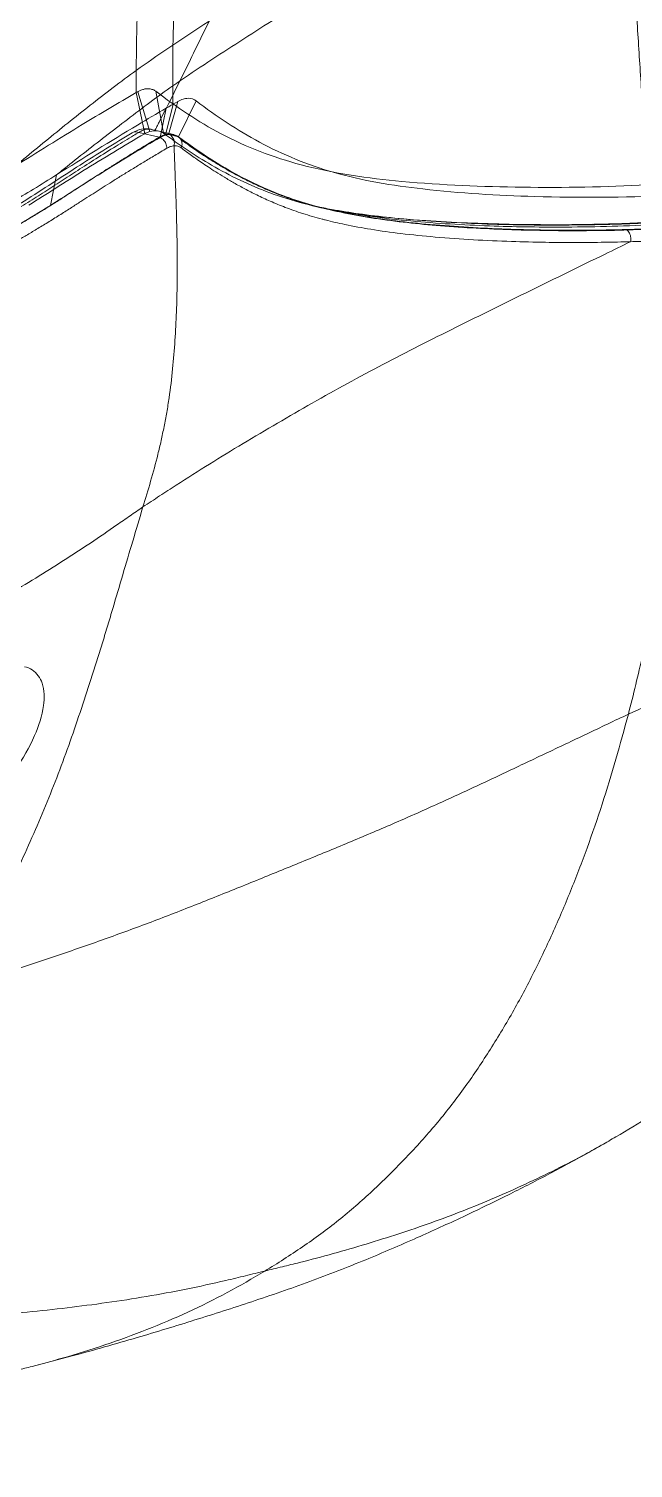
# Model space of a CAD drawing. Header units: inches. Extents: x 143011 to 144494, y -46023 to -44974.
# Drawn here: x 144078.33 to 144091.65, y -45953.12 to -45921.42 of the extents above; entities that cross this region are included whole.
import ezdxf

# ---------------------------------------------------------------- set-up
doc = ezdxf.new("R2010")
doc.units = ezdxf.units.IN
doc.header["$LTSCALE"] = 2
doc.header["$MEASUREMENT"] = 0
doc.layers.add('PRODUCT', color=1, linetype='CONTINUOUS', lineweight=15)

msp = doc.modelspace()

# ---------------------------------------------------------------- linework, layer by layer
at = {"layer": 'PRODUCT', "linetype": 'ByBlock'}
for p, q in [((144080.703, -45922.823), (144080.733, -45922.806)), ((144080.703, -45922.823), (144080.888, -45923.729)), ((144080.733, -45922.806), (144081.002, -45923.682)), ((144081.134, -45922.795), (144081.304, -45923.72)), ((144081.364, -45923.165), (144081.23, -45923.811)), ((144081.511, -45923.08), (144081.345, -45923.761)), ((144081.62, -45923.017), (144081.415, -45923.746)), ((144081.62, -45923.017), (144081.511, -45923.08)), ((144082.021, -45923.006), (144081.635, -45923.799)), ((144080.609, -45923.713), (144080.609, -45923.713)), ((144081.208, -45923.806), (144080.761, -45923.699)), ((144081.036, -45923.633), (144081.041, -45923.634)), ((144081.492, -45923.742), (144081.04, -45923.634)), ((144081.23, -45923.811), (144081.208, -45923.806)), ((144081.635, -45923.799), (144081.304, -45923.72)), ((144081.532, -45923.752), (144081.492, -45923.742)), ((144081.647, -45923.815), (144081.647, -45923.814)), ((144078.946, -45924.634), (144078.811, -45925.309)), ((144084.882, -45925.385), (144084.624, -45925.323)), ((144084.882, -45925.385), (144084.921, -45925.394)), ((144084.949, -45925.401), (144084.921, -45925.394)), ((144090.755, -45925.726), (144090.755, -45925.726)), ((144090.806, -45925.733), (144090.755, -45925.726)), ((144090.951, -45946.006), (144090.945, -45946.009)), ((144078.408, -45950.879), (144078.368, -45950.89))]:
    msp.add_line(p, q, dxfattribs=at)
for points, start_tangent, end_tangent in [([(144080.702, -45922.334), (144080.712, -45921.512), (144080.742, -45920.699), (144080.798, -45919.9), (144080.864, -45919.106), (144080.928, -45918.312), (144080.974, -45917.51), (144080.983, -45916.691), (144080.947, -45915.855), (144080.863, -45915.003), (144080.852, -45914.912)], (0.001276, 0.999999), (-0.129235, 0.991614)), ([(144081.653, -45915.171), (144081.66, -45915.223), (144081.713, -45915.676), (144081.753, -45916.126), (144081.778, -45916.574), (144081.789, -45917.017), (144081.774, -45917.885), (144081.722, -45918.722), (144081.654, -45919.526), (144081.587, -45920.315), (144081.534, -45921.094), (144081.509, -45921.874), (144081.507, -45922.674)], (0.12802, -0.991772), (0.005502, -0.999985)), ([(144091.953, -45924.856), (144091.939, -45924.588), (144091.901, -45923.927), (144091.861, -45923.266), (144091.82, -45922.606), (144091.777, -45921.946), (144091.734, -45921.288), (144091.691, -45920.631), (144091.649, -45919.976), (144091.609, -45919.323), (144091.57, -45918.673), (144091.534, -45918.025), (144091.502, -45917.379), (144091.473, -45916.735), (144091.448, -45916.094), (144091.436, -45915.78)], (-0.052073, 0.998643), (-0.039393, 0.999224)), ([(144090.697, -45915.951), (144090.054, -45916.382), (144089.353, -45916.841), (144088.642, -45917.295), (144087.924, -45917.748), (144087.199, -45918.199), (144086.47, -45918.649), (144085.737, -45919.099), (144085.004, -45919.551), (144084.272, -45920.004), (144083.544, -45920.46), (144082.82, -45920.92), (144082.104, -45921.384), (144081.397, -45921.853), (144080.702, -45922.334)], (-0.82716, -0.561967), (-0.815474, -0.578793)), ([(144091.648, -45916.168), (144091.552, -45916.236), (144090.854, -45916.719), (144090.145, -45917.194), (144089.428, -45917.663), (144088.704, -45918.128), (144087.975, -45918.589), (144087.242, -45919.046), (144086.508, -45919.499), (144085.776, -45919.95), (144085.045, -45920.4), (144084.32, -45920.85), (144083.602, -45921.3), (144082.892, -45921.754), (144082.194, -45922.209), (144081.507, -45922.674)], (-0.816312, -0.577611), (-0.82224, -0.56914)), ([(144081.158, -45923.568), (144081.205, -45923.476), (144081.733, -45922.424), (144082.254, -45921.36), (144082.782, -45920.286), (144083.047, -45919.744), (144083.303, -45919.196)], (0.454422, 0.890787), (0.410924, 0.91167)), ([(144080.702, -45922.334), (144080.19, -45922.714), (144079.688, -45923.103), (144079.193, -45923.495), (144078.705, -45923.89), (144078.224, -45924.286), (144078.032, -45924.445)], (-0.810799, -0.585325), (-0.771779, -0.635891)), ([(144080.703, -45922.823), (144080.702, -45922.334)], (-0.001697, 0.999999), (-0.001697, 0.999999)), ([(144078.032, -45924.445), (144079.51, -45923.529), (144080.703, -45922.823)], (0.849079, 0.528267), (0.866615, 0.498977)), ([(144081.507, -45922.674), (144081.003, -45923.039), (144080.508, -45923.413), (144080.019, -45923.79), (144079.537, -45924.165), (144079.059, -45924.543), (144078.946, -45924.634)], (-0.817917, -0.575337), (-0.777893, -0.628397)), ([(144080.718, -45922.815), (144080.828, -45922.762), (144080.893, -45922.744), (144080.935, -45922.738), (144080.982, -45922.739), (144081.028, -45922.746), (144081.068, -45922.759), (144081.104, -45922.775), (144081.134, -45922.795)], (0.866647, 0.498922), (0.795563, -0.60587)), ([(144081.134, -45922.795), (144082.569, -45923.73), (144084.331, -45924.413), (144086.554, -45924.779), (144089.211, -45924.908), (144091.953, -45924.856)], (0.795563, -0.60587), (0.998675, 0.051467)), ([(144081.511, -45923.08), (144081.507, -45922.674)], (-0.009953, 0.99995), (-0.009953, 0.99995)), ([(144081.364, -45923.165), (144080.729, -45923.539), (144078.946, -45924.634)], (-0.865359, -0.501152), (-0.848517, -0.529167)), ([(144081.511, -45923.08), (144081.473, -45923.102), (144081.364, -45923.165)], (-0.866993, -0.49832), (-0.865359, -0.501152)), ([(144082.021, -45923.006), (144081.844, -45922.949), (144081.733, -45922.968), (144081.62, -45923.017)], (-0.795394, 0.606092), (-0.867571, -0.497314)), ([(144092.417, -45925.094), (144089.481, -45925.113), (144087.012, -45924.945), (144085.041, -45924.579), (144083.418, -45923.916), (144082.021, -45923.006)], (-0.999242, -0.038917), (-0.795395, 0.606092)), ([(144077.734, -45925.518), (144078.234, -45925.212), (144079.466, -45924.419), (144080.609, -45923.713)], (0.859598, 0.510972), (0.858256, 0.513222)), ([(144080.888, -45923.729), (144079.528, -45924.55), (144078.334, -45925.302)], (-0.863175, -0.504906), (-0.849321, -0.527876)), ([(144078.811, -45925.309), (144080.01, -45924.548), (144081.23, -45923.811)], (0.847274, 0.531156), (0.862467, 0.506114)), ([(144080.257, -45924.004), (144080.643, -45923.769)], (0.851782, 0.523896), (0.856855, 0.515557)), ([(144080.609, -45923.713), (144080.738, -45923.652)], (0.858662, 0.512542), (0.945853, 0.324595)), ([(144080.761, -45923.699), (144080.642, -45923.698), (144080.609, -45923.713)], (-0.957638, 0.287975), (-0.854564, -0.519346)), ([(144080.643, -45923.769), (144080.761, -45923.699)], (0.856855, 0.515557), (0.858298, 0.513152)), ([(144080.738, -45923.652), (144080.905, -45923.621)], (0.945853, 0.324595), (0.999458, 0.032925)), ([(144080.761, -45923.699), (144080.855, -45923.651)], (0.843761, 0.53672), (0.935657, 0.352912)), ([(144080.855, -45923.651), (144080.949, -45923.629)], (0.935657, 0.352912), (0.995458, 0.0952)), ([(144081.002, -45923.682), (144080.962, -45923.695), (144080.927, -45923.71), (144080.888, -45923.729)], (-0.959457, -0.281856), (-0.88149, -0.472203)), ([(144080.905, -45923.621), (144081.032, -45923.632)], (0.999458, 0.032925), (0.976871, -0.213831)), ([(144080.94, -45923.966), (144081.154, -45923.837)], (0.856385, 0.516337), (0.859104, 0.511801)), ([(144080.949, -45923.629), (144081.036, -45923.633)], (0.995458, 0.0952), (0.9766, -0.215062)), ([(144081.304, -45923.72), (144081.172, -45923.667), (144081.002, -45923.682)], (-0.808948, 0.587881), (-0.959443, -0.281904)), ([(144081.106, -45923.671), (144081.158, -45923.568)], (0.455378, 0.890298), (0.454422, 0.890787)), ([(144081.154, -45923.837), (144081.208, -45923.806)], (0.859104, 0.511801), (0.859715, 0.510773)), ([(144081.208, -45923.806), (144081.302, -45923.759)], (0.850003, 0.526777), (0.937569, 0.347799)), ([(144081.293, -45923.858), (144081.208, -45923.806)], (-0.719539, 0.694452), (-0.957104, 0.289744)), ([(144081.23, -45923.811), (144081.26, -45923.795), (144081.345, -45923.761)], (0.871883, 0.489714), (0.957476, 0.288513)), ([(144081.302, -45923.759), (144081.402, -45923.736)], (0.937569, 0.347799), (0.996532, 0.083213)), ([(144092.198, -45925.729), (144090.167, -45925.785), (144088.587, -45925.764), (144086.859, -45925.661), (144085.164, -45925.438), (144083.646, -45925.031), (144082.361, -45924.421), (144081.304, -45923.72)], (-0.998692, -0.051121), (-0.80313, 0.595804)), ([(144081.345, -45923.761), (144081.363, -45923.756), (144081.415, -45923.746)], (0.957476, 0.288513), (0.99225, 0.124256)), ([(144081.402, -45923.736), (144081.47, -45923.738), (144081.491, -45923.742)], (0.996529, 0.083243), (0.973411, -0.229065)), ([(144081.485, -45923.788), (144081.402, -45923.736)], (-0.66917, 0.74311), (-0.968876, 0.247548)), ([(144081.415, -45923.746), (144081.528, -45923.751), (144081.635, -45923.799)], (0.992254, 0.124229), (0.80592, -0.592024)), ([(144081.534, -45923.996), (144081.534, -45923.885), (144081.485, -45923.788)], (0.233713, 0.972306), (-0.66917, 0.74311)), ([(144081.491, -45923.742), (144081.546, -45923.759)], (0.973249, -0.229754), (0.93279, -0.360419)), ([(144081.546, -45923.759), (144081.595, -45923.781)], (0.93279, -0.360419), (0.879516, -0.475869)), ([(144081.595, -45923.781), (144081.647, -45923.815)], (0.879516, -0.475869), (0.802852, -0.596178)), ([(144081.635, -45923.799), (144083.514, -45924.922), (144084.648, -45925.324), (144085.947, -45925.593), (144087.401, -45925.757), (144088.973, -45925.845), (144092.262, -45925.825)], (0.802965, -0.596027), (0.99909, 0.042659)), ([(144081.647, -45923.814), (144081.775, -45923.909)], (0.802624, -0.596486), (0.80939, -0.587272)), ([(144081.682, -45923.851), (144081.673, -45923.839), (144081.647, -45923.815)], (-0.558659, 0.829397), (-0.804548, 0.593887)), ([(144077.92, -45925.483), (144078.314, -45925.243), (144078.686, -45925.009), (144079.046, -45924.775), (144079.412, -45924.537), (144079.811, -45924.282), (144080.257, -45924.004)], (0.858484, 0.51284), (0.851782, 0.523896)), ([(144078.092, -45926.077), (144078.306, -45925.953), (144078.533, -45925.817), (144078.783, -45925.665), (144079.039, -45925.505), (144079.275, -45925.355), (144079.479, -45925.224), (144079.661, -45925.107), (144079.838, -45924.993), (144080.02, -45924.877), (144080.213, -45924.756), (144080.42, -45924.627), (144080.64, -45924.492), (144080.868, -45924.353), (144081.109, -45924.209), (144081.375, -45924.05)], (0.867016, 0.49828), (0.861574, 0.507632)), ([(144080.47, -45924.253), (144080.699, -45924.112), (144080.81, -45924.044)], (0.850321, 0.526265), (0.854621, 0.519253)), ([(144080.81, -45924.044), (144080.94, -45923.966)], (0.854621, 0.519253), (0.856385, 0.516337)), ([(144080.848, -45931.951), (144081.018, -45931.383), (144081.178, -45930.792), (144081.249, -45930.489), (144081.314, -45930.18), (144081.373, -45929.866), (144081.425, -45929.546), (144081.503, -45928.908), (144081.553, -45928.282), (144081.586, -45927.653), (144081.603, -45927.017), (144081.604, -45926.382), (144081.593, -45925.752), (144081.575, -45925.125), (144081.553, -45924.504), (144081.534, -45923.996)], (0.289847, 0.957073), (-0.034738, 0.999396)), ([(144081.355, -45923.948), (144081.293, -45923.858)], (-0.389913, 0.920852), (-0.719539, 0.694452)), ([(144081.375, -45924.05), (144081.355, -45923.948)], (0.03495, 0.999389), (-0.389913, 0.920852)), ([(144081.375, -45924.05), (144081.453, -45924.014), (144081.534, -45923.996)], (0.861619, 0.507556), (0.997527, 0.070289)), ([(144081.534, -45923.996), (144081.59, -45923.999), (144081.642, -45924.013)], (0.997444, 0.071454), (0.92148, -0.388426)), ([(144081.642, -45924.013), (144081.689, -45924.04)], (0.92148, -0.388426), (0.802197, -0.59706)), ([(144081.689, -45924.04), (144081.709, -45923.933), (144081.682, -45923.851)], (0.42373, 0.905788), (-0.558659, 0.829397)), ([(144081.686, -45923.859), (144081.791, -45923.935)], (0.807555, -0.589792), (0.813064, -0.582174)), ([(144081.689, -45924.04), (144081.784, -45924.111), (144081.889, -45924.187), (144082.007, -45924.271), (144082.139, -45924.362)], (0.802212, -0.597039), (0.824886, -0.565298)), ([(144081.775, -45923.909), (144082.755, -45924.547), (144084.01, -45925.129)], (0.80939, -0.587272), (0.941412, -0.337258)), ([(144081.791, -45923.935), (144081.907, -45924.017)], (0.813064, -0.582174), (0.819483, -0.573104)), ([(144081.907, -45924.017), (144082.038, -45924.108), (144082.186, -45924.206)], (0.819483, -0.573104), (0.835899, -0.548883)), ([(144077.927, -45925.842), (144078.139, -45925.719), (144078.365, -45925.585), (144078.613, -45925.434), (144078.868, -45925.276), (144079.103, -45925.126), (144079.307, -45924.996), (144079.488, -45924.878), (144079.666, -45924.763), (144079.848, -45924.645), (144080.042, -45924.521), (144080.25, -45924.39), (144080.47, -45924.253)], (0.868273, 0.496087), (0.850321, 0.526265)), ([(144082.139, -45924.362), (144082.286, -45924.462), (144082.453, -45924.57), (144082.642, -45924.687), (144082.854, -45924.812), (144083.091, -45924.943), (144083.356, -45925.079), (144083.652, -45925.215), (144083.985, -45925.352), (144084.365, -45925.485)], (0.824886, -0.565298), (0.95214, -0.305661)), ([(144082.186, -45924.206), (144082.352, -45924.313), (144082.54, -45924.429), (144082.751, -45924.551), (144082.988, -45924.68), (144083.252, -45924.813), (144083.546, -45924.948), (144083.879, -45925.082), (144084.01, -45925.13)], (0.835899, -0.548883), (0.942567, -0.334018)), ([(144078.946, -45924.634), (144078.44, -45924.95), (144077.942, -45925.242)], (-0.848517, -0.529168), (-0.867508, -0.497424)), ([(144077.929, -45925.842), (144078.136, -45925.721), (144078.811, -45925.309)], (0.866335, 0.499464), (0.847274, 0.531156)), ([(144084.01, -45925.129), (144084.025, -45925.134), (144084.056, -45925.145)], (0.941412, -0.337258), (0.943699, -0.330806)), ([(144084.01, -45925.13), (144084.056, -45925.146)], (0.942567, -0.334018), (0.944709, -0.32791)), ([(144084.056, -45925.145), (144084.42, -45925.262)], (0.943699, -0.330806), (0.959061, -0.283199)), ([(144084.056, -45925.146), (144084.258, -45925.213)], (0.944709, -0.32791), (0.953353, -0.301856)), ([(144084.258, -45925.213), (144084.691, -45925.337)], (0.953353, -0.301856), (0.967818, -0.251652)), ([(144084.42, -45925.262), (144084.526, -45925.293)], (0.959061, -0.283199), (0.962732, -0.270459)), ([(144084.526, -45925.293), (144084.882, -45925.385)], (0.962732, -0.270459), (0.972803, -0.231634)), ([(144084.634, -45925.323), (144084.746, -45925.347)], (0.977435, -0.211236), (0.979561, -0.201145)), ([(144084.648, -45925.335), (144084.88, -45925.383)], (0.976051, -0.21754), (0.980897, -0.194525)), ([(144084.691, -45925.337), (144084.88, -45925.384)], (0.967818, -0.251652), (0.972656, -0.232249)), ([(144084.746, -45925.347), (144085.085, -45925.411)], (0.979561, -0.201145), (0.98481, -0.173638)), ([(144084.88, -45925.383), (144084.919, -45925.391)], (0.980897, -0.194525), (0.981631, -0.190792)), ([(144084.882, -45925.385), (144084.921, -45925.394)], (0.972803, -0.231634), (0.973733, -0.227692)), ([(144084.919, -45925.391), (144087.077, -45925.642), (144090.755, -45925.725)], (0.981631, -0.190792), (0.99981, 0.019501)), ([(144084.921, -45925.394), (144085.187, -45925.453), (144085.761, -45925.558), (144086.42, -45925.65), (144087.177, -45925.728), (144088.02, -45925.789), (144088.858, -45925.829), (144089.606, -45925.849), (144090.288, -45925.854)], (0.973623, -0.228162), (1, -0.000819)), ([(144085.085, -45925.411), (144085.686, -45925.504), (144086.393, -45925.587), (144087.2, -45925.654), (144088.083, -45925.704), (144089.005, -45925.734), (144089.927, -45925.742), (144090.756, -45925.734)], (0.98481, -0.173638), (0.999827, 0.018622)), ([(144084.365, -45925.485), (144084.798, -45925.611)], (0.95214, -0.305661), (0.967012, -0.254731)), ([(144084.798, -45925.611), (144084.827, -45925.619)], (0.967012, -0.254731), (0.967801, -0.251718)), ([(144084.827, -45925.619), (144084.866, -45925.629)], (0.967801, -0.251718), (0.968856, -0.247625)), ([(144084.866, -45925.629), (144085.295, -45925.729)], (0.968856, -0.247625), (0.978601, -0.205766)), ([(144085.295, -45925.729), (144085.869, -45925.835), (144086.529, -45925.928), (144087.285, -45926.005), (144088.127, -45926.065), (144088.966, -45926.103), (144089.714, -45926.121), (144090.396, -45926.125), (144091.019, -45926.12)], (0.978601, -0.205766), (0.999882, 0.015343)), ([(144090.755, -45925.726), (144090.806, -45925.724)], (0.999799, 0.020025), (0.999778, 0.021061)), ([(144090.756, -45925.734), (144090.806, -45925.733)], (0.999827, 0.018622), (0.999807, 0.019625)), ([(144090.806, -45925.724), (144091.142, -45925.716)], (0.999778, 0.021061), (0.999609, 0.027965)), ([(144090.806, -45925.733), (144091.333, -45925.72)], (0.999807, 0.019671), (0.999531, 0.030638)), ([(144091.142, -45925.716), (144091.832, -45925.692)], (0.999609, 0.027965), (0.99903, 0.044034)), ([(144091.333, -45925.72), (144091.815, -45925.702)], (0.999531, 0.030638), (0.99913, 0.041707)), ([(144090.288, -45925.854), (144090.91, -45925.851)], (1, -0.000819), (0.999922, 0.012479)), ([(144090.91, -45925.851), (144091.478, -45925.84)], (0.999922, 0.012479), (0.999705, 0.024302)), ([(144091.478, -45925.84), (144091.878, -45925.829)], (0.999704, 0.024313), (0.999456, 0.032976)), ([(144091.588, -45926.108), (144091.591, -45925.994), (144091.551, -45925.895), (144091.478, -45925.84)], (0.23616, 0.971714), (-0.955525, 0.29491)), ([(144080.848, -45931.951), (144081.217, -45931.707), (144081.584, -45931.469), (144082.315, -45931.005), (144083.054, -45930.554), (144083.809, -45930.107), (144084.579, -45929.661), (144085.355, -45929.23), (144086.136, -45928.812), (144086.929, -45928.403), (144087.737, -45927.997), (144088.553, -45927.593), (144089.376, -45927.188), (144090.202, -45926.785), (144091.027, -45926.381), (144091.588, -45926.108)], (0.829429, 0.558612), (0.898782, 0.438396)), ([(144091.019, -45926.12), (144091.588, -45926.108)], (0.999882, 0.015343), (0.999635, 0.027006)), ([(144092.698, -45926.064), (144092.711, -45926.359), (144092.741, -45927.148), (144092.768, -45927.93), (144092.781, -45928.323), (144092.789, -45928.723), (144092.787, -45929.127), (144092.775, -45929.531), (144092.722, -45930.316), (144092.637, -45931.068), (144092.524, -45931.797), (144092.396, -45932.499), (144092.27, -45933.172), (144092.145, -45933.847), (144092.008, -45934.53), (144091.859, -45935.205), (144091.704, -45935.864), (144091.541, -45936.516)], (0.043559, -0.999051), (-0.250131, -0.968212)), ([(144091.588, -45926.108), (144091.989, -45926.095), (144092.356, -45926.08), (144092.698, -45926.064)], (0.999625, 0.027381), (0.9986, 0.052889)), ([(144103.159, -45929.556), (144102.527, -45930.066), (144101.874, -45930.575), (144101.2, -45931.086), (144100.506, -45931.589), (144099.791, -45932.087), (144099.052, -45932.576), (144098.289, -45933.054), (144097.501, -45933.523), (144096.691, -45933.986), (144095.86, -45934.437), (144095.017, -45934.874), (144094.164, -45935.301), (144093.295, -45935.716), (144092.419, -45936.118), (144091.541, -45936.516)], (-0.773086, -0.634301), (-0.908936, -0.416936)), ([(144080.848, -45931.951), (144080.564, -45932.146), (144080.275, -45932.346), (144079.691, -45932.744), (144079.096, -45933.132), (144078.487, -45933.515), (144077.857, -45933.889), (144077.207, -45934.245), (144076.877, -45934.418), (144076.545, -45934.587), (144075.871, -45934.919), (144075.19, -45935.245), (144074.511, -45935.567), (144074.161, -45935.732)], (-0.829313, -0.558785), (-0.904126, -0.427265)), ([(144076.767, -45942.552), (144076.945, -45942.231), (144077.114, -45941.908), (144077.447, -45941.256), (144077.776, -45940.591), (144078.096, -45939.915), (144078.404, -45939.23), (144078.702, -45938.535), (144078.983, -45937.829), (144079.246, -45937.112), (144079.493, -45936.386), (144079.731, -45935.656), (144079.848, -45935.291), (144079.963, -45934.922), (144080.076, -45934.552), (144080.186, -45934.183), (144080.403, -45933.445), (144080.624, -45932.703), (144080.848, -45931.951)], (0.499403, 0.86637), (0.284613, 0.958642)), ([(144078.628, -45935.833), (144078.409, -45935.538), (144078.243, -45935.47)], (-0.311174, 0.950353), (-0.973982, 0.226627)), ([(144073.333, -45940.59), (144073.494, -45940.611), (144073.761, -45940.597), (144074.096, -45940.529), (144074.5, -45940.401), (144074.973, -45940.204), (144075.528, -45939.921), (144076.147, -45939.537), (144076.811, -45939.039), (144077.467, -45938.427), (144078.042, -45937.728), (144078.463, -45936.987), (144078.658, -45936.323), (144078.628, -45935.833)], (0.972151, -0.234355), (-0.311174, 0.950353)), ([(144091.541, -45936.516), (144091.082, -45936.731), (144090.622, -45936.951), (144089.701, -45937.388), (144088.78, -45937.824), (144087.845, -45938.261), (144086.895, -45938.691), (144085.928, -45939.112), (144084.95, -45939.521), (144083.967, -45939.923), (144082.981, -45940.324), (144081.982, -45940.723), (144080.966, -45941.116), (144079.933, -45941.493), (144078.882, -45941.858), (144077.821, -45942.209), (144076.767, -45942.552)], (-0.908085, -0.418785), (-0.950735, -0.310004)), ([(144083.534, -45948.779), (144084.363, -45948.246), (144085.157, -45947.66), (144085.903, -45947.014), (144086.602, -45946.325), (144087.262, -45945.596), (144087.873, -45944.818), (144088.436, -45943.997), (144088.956, -45943.14), (144089.432, -45942.255), (144089.868, -45941.344), (144090.266, -45940.412), (144090.631, -45939.464), (144090.964, -45938.494), (144091.265, -45937.506), (144091.541, -45936.516)], (0.854549, 0.51937), (0.2599, 0.965636)), ([(144096.301, -45942.161), (144095.869, -45942.538), (144095.097, -45943.185), (144094.313, -45943.8), (144093.539, -45944.368), (144092.775, -45944.89), (144092.016, -45945.374), (144091.265, -45945.824), (144090.951, -45946.006)], (-0.749141, -0.66241), (-0.867799, -0.496916)), ([(144090.945, -45946.009), (144090.575, -45946.218), (144089.705, -45946.688), (144088.832, -45947.133), (144087.901, -45947.582), (144086.89, -45948.044), (144085.756, -45948.53), (144084.523, -45949.01), (144083.244, -45949.455), (144081.994, -45949.857), (144080.72, -45950.245), (144079.289, -45950.649), (144078.408, -45950.88)], (-0.86784, -0.496844), (-0.968681, -0.248309)), ([(144090.945, -45946.009), (144090.608, -45946.197), (144089.943, -45946.542), (144089.273, -45946.864), (144088.593, -45947.167), (144087.903, -45947.451), (144087.198, -45947.715), (144086.484, -45947.958), (144085.765, -45948.184), (144085.04, -45948.394), (144084.297, -45948.592), (144083.92, -45948.685), (144083.534, -45948.779)], (-0.867862, -0.496805), (-0.971256, -0.238036)), ([(144083.534, -45948.779), (144083.109, -45948.883), (144082.674, -45948.988), (144081.799, -45949.178), (144080.927, -45949.339), (144080.053, -45949.475), (144079.177, -45949.589), (144078.298, -45949.684), (144077.415, -45949.763), (144076.53, -45949.827), (144075.643, -45949.878), (144074.755, -45949.917), (144073.869, -45949.949), (144072.984, -45949.984), (144072.093, -45950.025), (144071.182, -45950.069), (144070.721, -45950.09), (144070.262, -45950.111)], (-0.971255, -0.238041), (-0.998773, -0.049516)), ([(144083.534, -45948.779), (144082.706, -45949.252), (144081.837, -45949.685), (144080.937, -45950.069), (144080.012, -45950.406), (144079.067, -45950.7), (144078.408, -45950.879)], (-0.853246, -0.521509), (-0.968339, -0.24964)), ([(144078.368, -45950.89), (144078.045, -45950.972), (144077.185, -45951.185), (144076.241, -45951.404), (144075.231, -45951.625), (144074.144, -45951.845), (144072.995, -45952.058), (144071.841, -45952.255), (144070.694, -45952.435), (144069.57, -45952.595), (144068.471, -45952.732), (144067.413, -45952.845), (144066.402, -45952.934), (144065.384, -45953.005), (144064.368, -45953.057), (144063.44, -45953.088), (144062.65, -45953.106), (144062.002, -45953.118), (144061.313, -45953.121), (144060.537, -45953.107), (144059.857, -45953.078)], (-0.968721, -0.248153), (-0.998578, 0.053314))]:
    msp.add_spline(points, degree=3, dxfattribs=dict(at, start_tangent=start_tangent, end_tangent=end_tangent))

doc.saveas('drawing.dxf')
